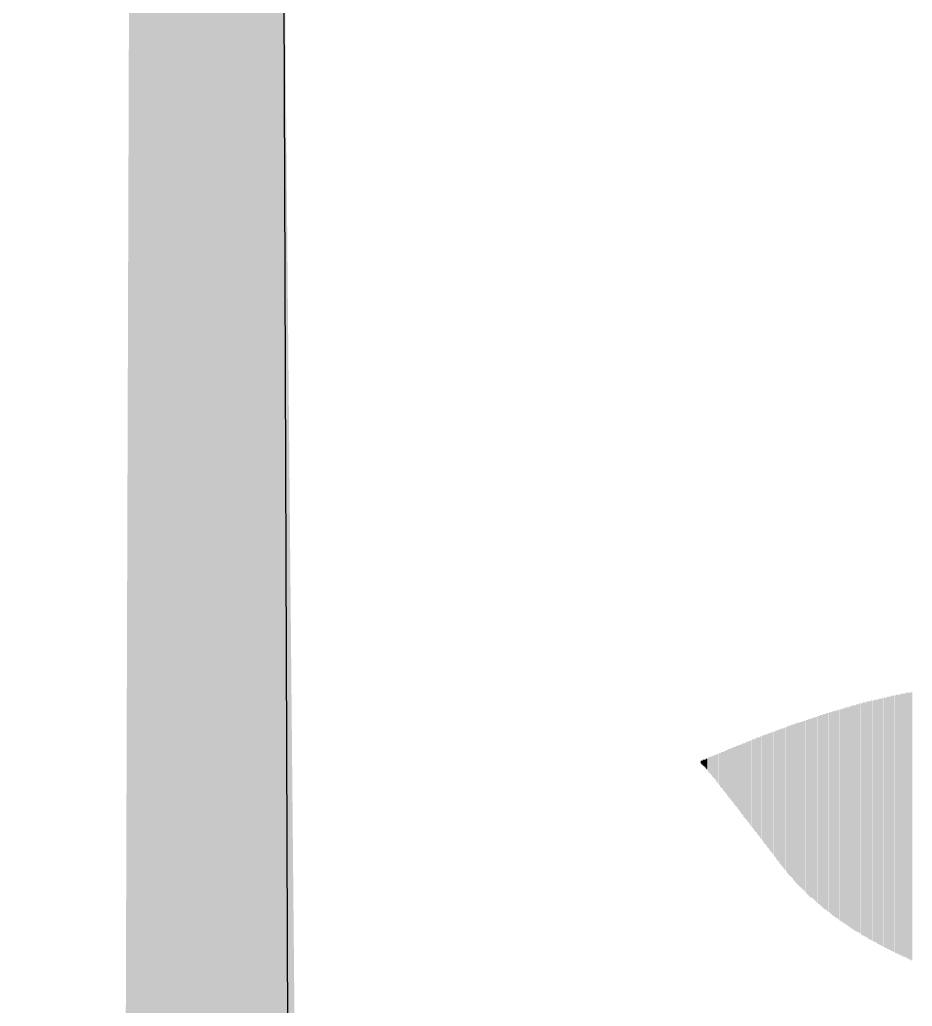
# Model space of a CAD drawing. Extents: x -0.7 to 44.7, y -0.3 to 41.4.
# Drawn here: x -0.711 to 1.624, y 7.418 to 10 of the extents above; entities that cross this region are included whole.
import ezdxf

# ---------------------------------------------------------------- set-up
doc = ezdxf.new("R2010")
doc.units = 0
for name, color, linetype in [('1', 12, 'CONTINUOUS'), ('16', 132, 'CONTINUOUS'), ('20', 53, 'CONTINUOUS'), ('21', 40, 'CONTINUOUS')]:
    doc.layers.add(name, color=color, linetype=linetype)

# ---------------------------------------------------------------- blocks, each defined once
blk = doc.blocks.new('RECT')
blk.add_solid([(-0.5, -0.5), (0.5, -0.5), (-0.5, 0.5), (0.5, 0.5)])

msp = doc.modelspace()

# ---------------------------------------------------------------- linework, layer by layer
at = {"layer": '1', "const_width": 0.4064}
msp.add_lwpolyline([(-0.254, -0.127), (-0.127, 40.386)], dxfattribs=at)
at = {"layer": '16', "const_width": 0.4064}
msp.add_lwpolyline([(-0.127, 0), (-0.508, 41.148)], dxfattribs=at)
at = {"layer": '20'}
msp.add_line((-0.122, 37.427), (0.005, 3.213), dxfattribs=at)

# ---------------------------------------------------------------- block references
at = {"layer": '21', "rotation": 90}
for p, xscale, yscale in [((1.5952, 7.893), 0.6858, 0.0026), ((1.5978, 7.893), 0.6858, 0.0024), ((1.6003, 7.8917), 0.6882, 0.0024), ((1.6028, 7.8917), 0.6882, 0.0026), ((1.6054, 7.8917), 0.6882, 0.0024), ((1.6079, 7.8917), 0.6934, 0.0026), ((1.6105, 7.8917), 0.6934, 0.0024), ((1.613, 7.8904), 0.6958, 0.0024), ((1.6155, 7.8904), 0.6958, 0.0026), ((1.6181, 7.8891), 0.6984, 0.0024), ((1.6206, 7.8891), 0.6984, 0.0026), ((1.6232, 7.8892), 0.7036, 0.0024), ((1.486, 7.9095), 0.602, 0.0024), ((1.4885, 7.9095), 0.602, 0.0026), ((1.4911, 7.9082), 0.6044, 0.0024), ((1.4936, 7.9069), 0.607, 0.0026), ((1.4962, 7.9082), 0.6096, 0.0024), ((1.4987, 7.9069), 0.612, 0.0024), ((1.5012, 7.9069), 0.612, 0.0026), ((1.5038, 7.9057), 0.6146, 0.0024), ((1.5063, 7.907), 0.6172, 0.0026), ((1.5089, 7.9057), 0.6198, 0.0024), ((1.5114, 7.9044), 0.6222, 0.0024), ((1.5139, 7.9044), 0.6222, 0.0026), ((1.5165, 7.9044), 0.6274, 0.0024), ((1.519, 7.9044), 0.6274, 0.0026), ((1.5216, 7.9031), 0.6298, 0.0024), ((1.5241, 7.9031), 0.6298, 0.0024), ((1.5266, 7.9032), 0.635, 0.0026), ((1.5292, 7.9032), 0.635, 0.0024), ((1.5317, 7.9019), 0.6376, 0.0026), ((1.5343, 7.9006), 0.64, 0.0024), ((1.5368, 7.9019), 0.6426, 0.0024), ((1.5393, 7.9006), 0.6452, 0.0026), ((1.5419, 7.9006), 0.6452, 0.0024), ((1.5444, 7.8993), 0.6476, 0.0026), ((1.547, 7.9006), 0.6502, 0.0024), ((1.5495, 7.8993), 0.6526, 0.0024), ((1.552, 7.8993), 0.6526, 0.0026), ((1.5546, 7.898), 0.6552, 0.0024), ((1.5571, 7.898), 0.6552, 0.0026), ((1.5597, 7.8981), 0.6604, 0.0024), ((1.5622, 7.8981), 0.6604, 0.0024), ((1.5647, 7.8968), 0.663, 0.0026), ((1.5673, 7.8968), 0.663, 0.0024), ((1.5698, 7.8968), 0.668, 0.0026), ((1.5724, 7.8968), 0.668, 0.0024), ((1.5749, 7.8955), 0.6704, 0.0024), ((1.5774, 7.8955), 0.6704, 0.0026), ((1.58, 7.8942), 0.673, 0.0024), ((1.5825, 7.8955), 0.6756, 0.0026), ((1.5851, 7.8943), 0.6782, 0.0024), ((1.5876, 7.8943), 0.6782, 0.0024), ((1.5901, 7.893), 0.6808, 0.0026), ((1.5927, 7.893), 0.6808, 0.0024), ((1.3996, 7.9273), 0.5156, 0.0026), ((1.4022, 7.926), 0.5182, 0.0024), ((1.4047, 7.9247), 0.5206, 0.0026), ((1.4073, 7.926), 0.5232, 0.0024), ((1.4098, 7.9247), 0.5256, 0.0024), ((1.4123, 7.9234), 0.5282, 0.0026), ((1.4149, 7.9222), 0.5308, 0.0024), ((1.4174, 7.9222), 0.536, 0.0026), ((1.42, 7.9222), 0.536, 0.0024), ((1.4225, 7.9209), 0.5384, 0.0024), ((1.425, 7.9209), 0.5434, 0.0026), ((1.4276, 7.9209), 0.5434, 0.0024), ((1.4301, 7.9196), 0.546, 0.0026), ((1.4327, 7.9197), 0.5512, 0.0024), ((1.4352, 7.9184), 0.5538, 0.0024), ((1.4377, 7.9184), 0.5538, 0.0026), ((1.4403, 7.9171), 0.5562, 0.0024), ((1.4428, 7.9171), 0.5612, 0.0026), ((1.4454, 7.9171), 0.5612, 0.0024), ((1.4479, 7.9158), 0.5638, 0.0024), ((1.4504, 7.9158), 0.5688, 0.0026), ((1.453, 7.9158), 0.5688, 0.0024), ((1.4555, 7.9145), 0.5714, 0.0026), ((1.4581, 7.9133), 0.574, 0.0024), ((1.4606, 7.9146), 0.5766, 0.0024), ((1.4631, 7.9133), 0.579, 0.0026), ((1.4657, 7.912), 0.5816, 0.0024), ((1.4682, 7.9133), 0.5842, 0.0026), ((1.4708, 7.912), 0.5866, 0.0024), ((1.4733, 7.9107), 0.5892, 0.0024), ((1.4758, 7.9107), 0.5892, 0.0026), ((1.4784, 7.9108), 0.5944, 0.0024), ((1.4809, 7.9108), 0.5944, 0.0026), ((1.4835, 7.9095), 0.5968, 0.0024), ((1.3234, 7.9489), 0.4216, 0.0026), ((1.326, 7.9476), 0.4242, 0.0024), ((1.3285, 7.9463), 0.4266, 0.0026), ((1.3311, 7.9463), 0.4318, 0.0024), ((1.3336, 7.945), 0.4342, 0.0024), ((1.3361, 7.9438), 0.4368, 0.0026), ((1.3387, 7.9438), 0.442, 0.0024), ((1.3412, 7.9425), 0.4444, 0.0026), ((1.3438, 7.9412), 0.447, 0.0024), ((1.3463, 7.9412), 0.452, 0.0024), ((1.3488, 7.94), 0.4546, 0.0026), ((1.3514, 7.9387), 0.4572, 0.0024), ((1.3539, 7.9387), 0.4622, 0.0026), ((1.3565, 7.9374), 0.4648, 0.0024), ((1.359, 7.9362), 0.4674, 0.0024), ((1.3615, 7.9374), 0.4698, 0.0026), ((1.3641, 7.9362), 0.4724, 0.0024), ((1.3666, 7.9349), 0.475, 0.0026), ((1.3692, 7.9349), 0.48, 0.0024), ((1.3717, 7.9336), 0.4826, 0.0024), ((1.3742, 7.9323), 0.485, 0.0026), ((1.3768, 7.9324), 0.4902, 0.0024), ((1.3793, 7.9311), 0.4928, 0.0026), ((1.3819, 7.9311), 0.4928, 0.0024), ((1.3844, 7.9311), 0.4978, 0.0024), ((1.3869, 7.9298), 0.5004, 0.0026), ((1.3895, 7.9285), 0.5028, 0.0024), ((1.392, 7.9286), 0.508, 0.0026), ((1.3946, 7.9273), 0.5106, 0.0024), ((1.3971, 7.9273), 0.5106, 0.0024), ((1.2523, 7.9793), 0.3098, 0.0026), ((1.2549, 7.9781), 0.3124, 0.0024), ((1.2574, 7.9768), 0.315, 0.0024), ((1.2599, 7.9768), 0.32, 0.0026), ((1.2625, 7.9742), 0.325, 0.0024), ((1.265, 7.973), 0.3276, 0.0026), ((1.2676, 7.973), 0.3328, 0.0024), ((1.2701, 7.9705), 0.3378, 0.0024), ((1.2726, 7.9704), 0.3428, 0.0026), ((1.2752, 7.9692), 0.3454, 0.0024), ((1.2777, 7.9666), 0.3504, 0.0026), ((1.2803, 7.9667), 0.3556, 0.0024), ((1.2828, 7.9654), 0.3582, 0.0024), ((1.2853, 7.9628), 0.3632, 0.0026), ((1.2879, 7.9628), 0.3682, 0.0024), ((1.2904, 7.9616), 0.3708, 0.0026), ((1.293, 7.9603), 0.3734, 0.0024), ((1.2955, 7.9603), 0.3784, 0.0024), ((1.298, 7.9577), 0.3834, 0.0026), ((1.3006, 7.9578), 0.3886, 0.0024), ((1.3031, 7.9565), 0.3912, 0.0026), ((1.3057, 7.9552), 0.3936, 0.0024), ((1.3082, 7.9552), 0.3988, 0.0024), ((1.3107, 7.9539), 0.4012, 0.0026), ((1.3133, 7.9514), 0.4064, 0.0024), ((1.3158, 7.9514), 0.4114, 0.0026), ((1.3184, 7.9501), 0.414, 0.0024), ((1.3209, 7.9489), 0.4166, 0.0024), ((1.1812, 8.0124), 0.188, 0.0024), ((1.1837, 8.0098), 0.193, 0.0026), ((1.1863, 8.0086), 0.1956, 0.0024), ((1.1888, 8.0085), 0.2006, 0.0026), ((1.1914, 8.0073), 0.2032, 0.0024), ((1.1939, 8.006), 0.2108, 0.0024), ((1.1964, 8.0047), 0.2132, 0.0026), ((1.199, 8.0034), 0.2158, 0.0024), ((1.2015, 8.0022), 0.2234, 0.0026), ((1.2041, 8.0009), 0.226, 0.0024), ((1.2066, 8.0009), 0.231, 0.0024), ((1.2091, 7.9996), 0.2336, 0.0026), ((1.2117, 7.9971), 0.2386, 0.0024), ((1.2142, 7.9971), 0.2438, 0.0026), ((1.2168, 7.9959), 0.2464, 0.0024), ((1.2193, 7.9946), 0.254, 0.0024), ((1.2218, 7.9933), 0.2564, 0.0026), ((1.2244, 7.992), 0.259, 0.0024), ((1.2269, 7.9907), 0.2666, 0.0026), ((1.2295, 7.9895), 0.2692, 0.0024), ((1.232, 7.9895), 0.2742, 0.0024), ((1.2345, 7.9882), 0.2768, 0.0026), ((1.2371, 7.9857), 0.282, 0.0024), ((1.2396, 7.9857), 0.287, 0.0026), ((1.2422, 7.9844), 0.2894, 0.0024), ((1.2447, 7.9819), 0.2946, 0.0024), ((1.2472, 7.9819), 0.2998, 0.0026), ((1.2498, 7.9806), 0.3022, 0.0024), ((1.1202, 8.039), 0.0838, 0.0026), ((1.1228, 8.0365), 0.0888, 0.0024), ((1.1253, 8.0365), 0.094, 0.0026), ((1.1279, 8.0352), 0.0964, 0.0024), ((1.1304, 8.0327), 0.1016, 0.0024), ((1.1329, 8.0327), 0.1066, 0.0026), ((1.1355, 8.0314), 0.1092, 0.0024), ((1.138, 8.0314), 0.1142, 0.0026), ((1.1406, 8.0289), 0.1194, 0.0024), ((1.1431, 8.0289), 0.1244, 0.0024), ((1.1456, 8.0276), 0.127, 0.0026), ((1.1482, 8.0263), 0.1294, 0.0024), ((1.1507, 8.0251), 0.1372, 0.0026), ((1.1533, 8.0238), 0.1396, 0.0024), ((1.1558, 8.0238), 0.1448, 0.0024), ((1.1583, 8.0212), 0.1498, 0.0026), ((1.1609, 8.02), 0.1524, 0.0024), ((1.1634, 8.02), 0.1574, 0.0026), ((1.166, 8.0187), 0.16, 0.0024), ((1.1685, 8.0174), 0.1676, 0.0024), ((1.171, 8.0162), 0.1702, 0.0026), ((1.1736, 8.0149), 0.1726, 0.0024), ((1.1761, 8.0136), 0.1802, 0.0026), ((1.1787, 8.0123), 0.1828, 0.0024), ((1.072, 8.0568), 0.0076, 0.0024), ((1.0745, 8.0555), 0.01, 0.0026), ((1.0771, 8.0555), 0.0152, 0.0024), ((1.0796, 8.0543), 0.0178, 0.0024), ((1.0821, 8.053), 0.0202, 0.0026), ((1.0847, 8.053), 0.0254, 0.0024), ((1.0872, 8.0517), 0.0278, 0.0026), ((1.0898, 8.0505), 0.0356, 0.0024), ((1.0923, 8.0492), 0.038, 0.0024), ((1.0948, 8.0492), 0.0432, 0.0026), ((1.0974, 8.0479), 0.0456, 0.0024), ((1.0999, 8.0466), 0.0482, 0.0026), ((1.1025, 8.0454), 0.0558, 0.0024), ((1.105, 8.0441), 0.0584, 0.0024), ((1.1075, 8.0441), 0.0634, 0.0026), ((1.1101, 8.0428), 0.066, 0.0024), ((1.1126, 8.0416), 0.0736, 0.0026), ((1.1152, 8.0403), 0.0762, 0.0024), ((1.1177, 8.039), 0.0786, 0.0024)]:
    msp.add_blockref('RECT', p, dxfattribs=dict(at, xscale=xscale, yscale=yscale))

doc.saveas('drawing.dxf')
